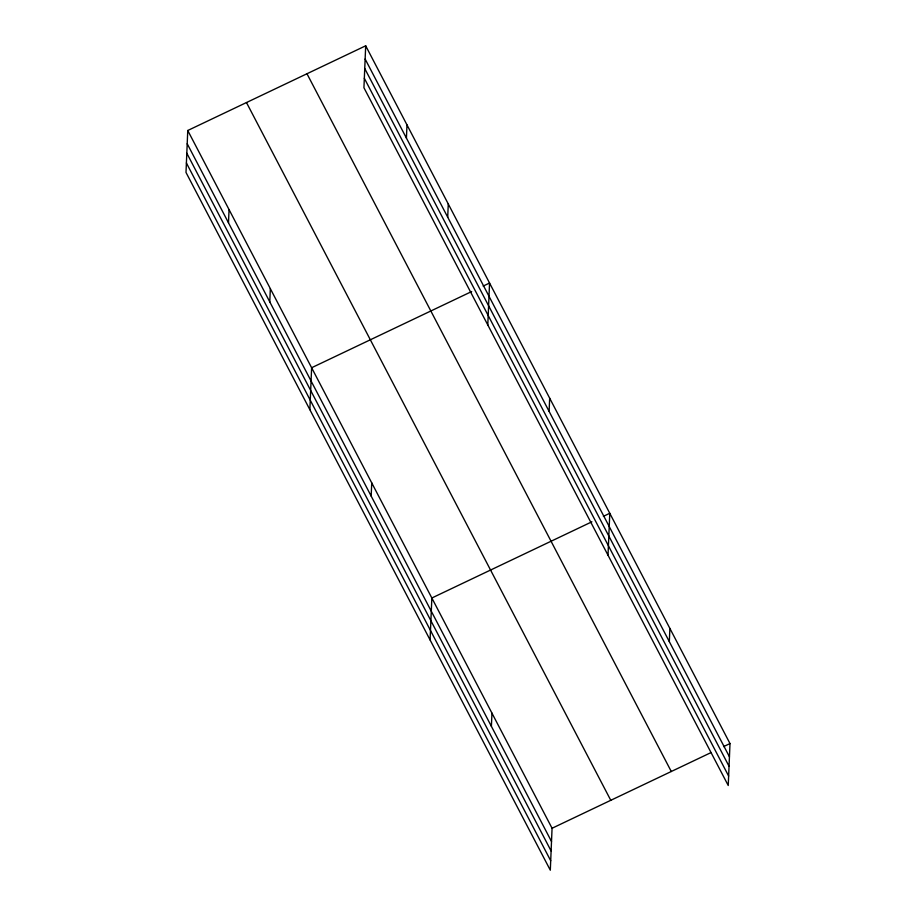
<?xml version="1.0" encoding="UTF-8"?>
<svg xmlns="http://www.w3.org/2000/svg" width="916" height="916" viewBox="0 0 916 916"><rect width="100%" height="100%" fill="white"/><g stroke="black" fill="none" stroke-linecap="round" stroke-linejoin="round"><path stroke-width="1.37" d="M187.757 130.496L186.005 172.448L550.31 870.2L552.062 828.259L187.757 130.496L365.69 45.8L729.995 743.552L728.243 785.504L363.938 87.741L365.69 45.8M228.496 222.817L229.046 209.581M269.785 301.902L270.334 288.654M309.871 409.681L311.623 367.74L471.683 291.54M371.175 496.106L371.736 482.869M406.429 138.121L406.979 124.874M447.718 217.195L448.267 203.959M430.085 639.94L431.848 597.999L591.908 521.799M487.793 324.985L489.556 283.033L483.179 286.078M491.4 726.365L491.961 713.129M549.108 411.41L549.669 398.162M608.018 555.245L609.781 513.292L603.392 516.338M669.333 641.669L669.882 628.422M552.062 828.259L710.85 752.666M723.617 746.597L729.995 743.552M365.14 59.036L729.445 756.799M364.74 68.517L729.044 766.268M364.328 78.272L728.632 776.024M306.975 73.749L671.279 771.501M246.473 102.546L610.777 800.298M187.208 143.743L551.512 841.495M186.807 153.212L551.111 850.964M186.395 162.968L550.699 860.731"/></g></svg>
